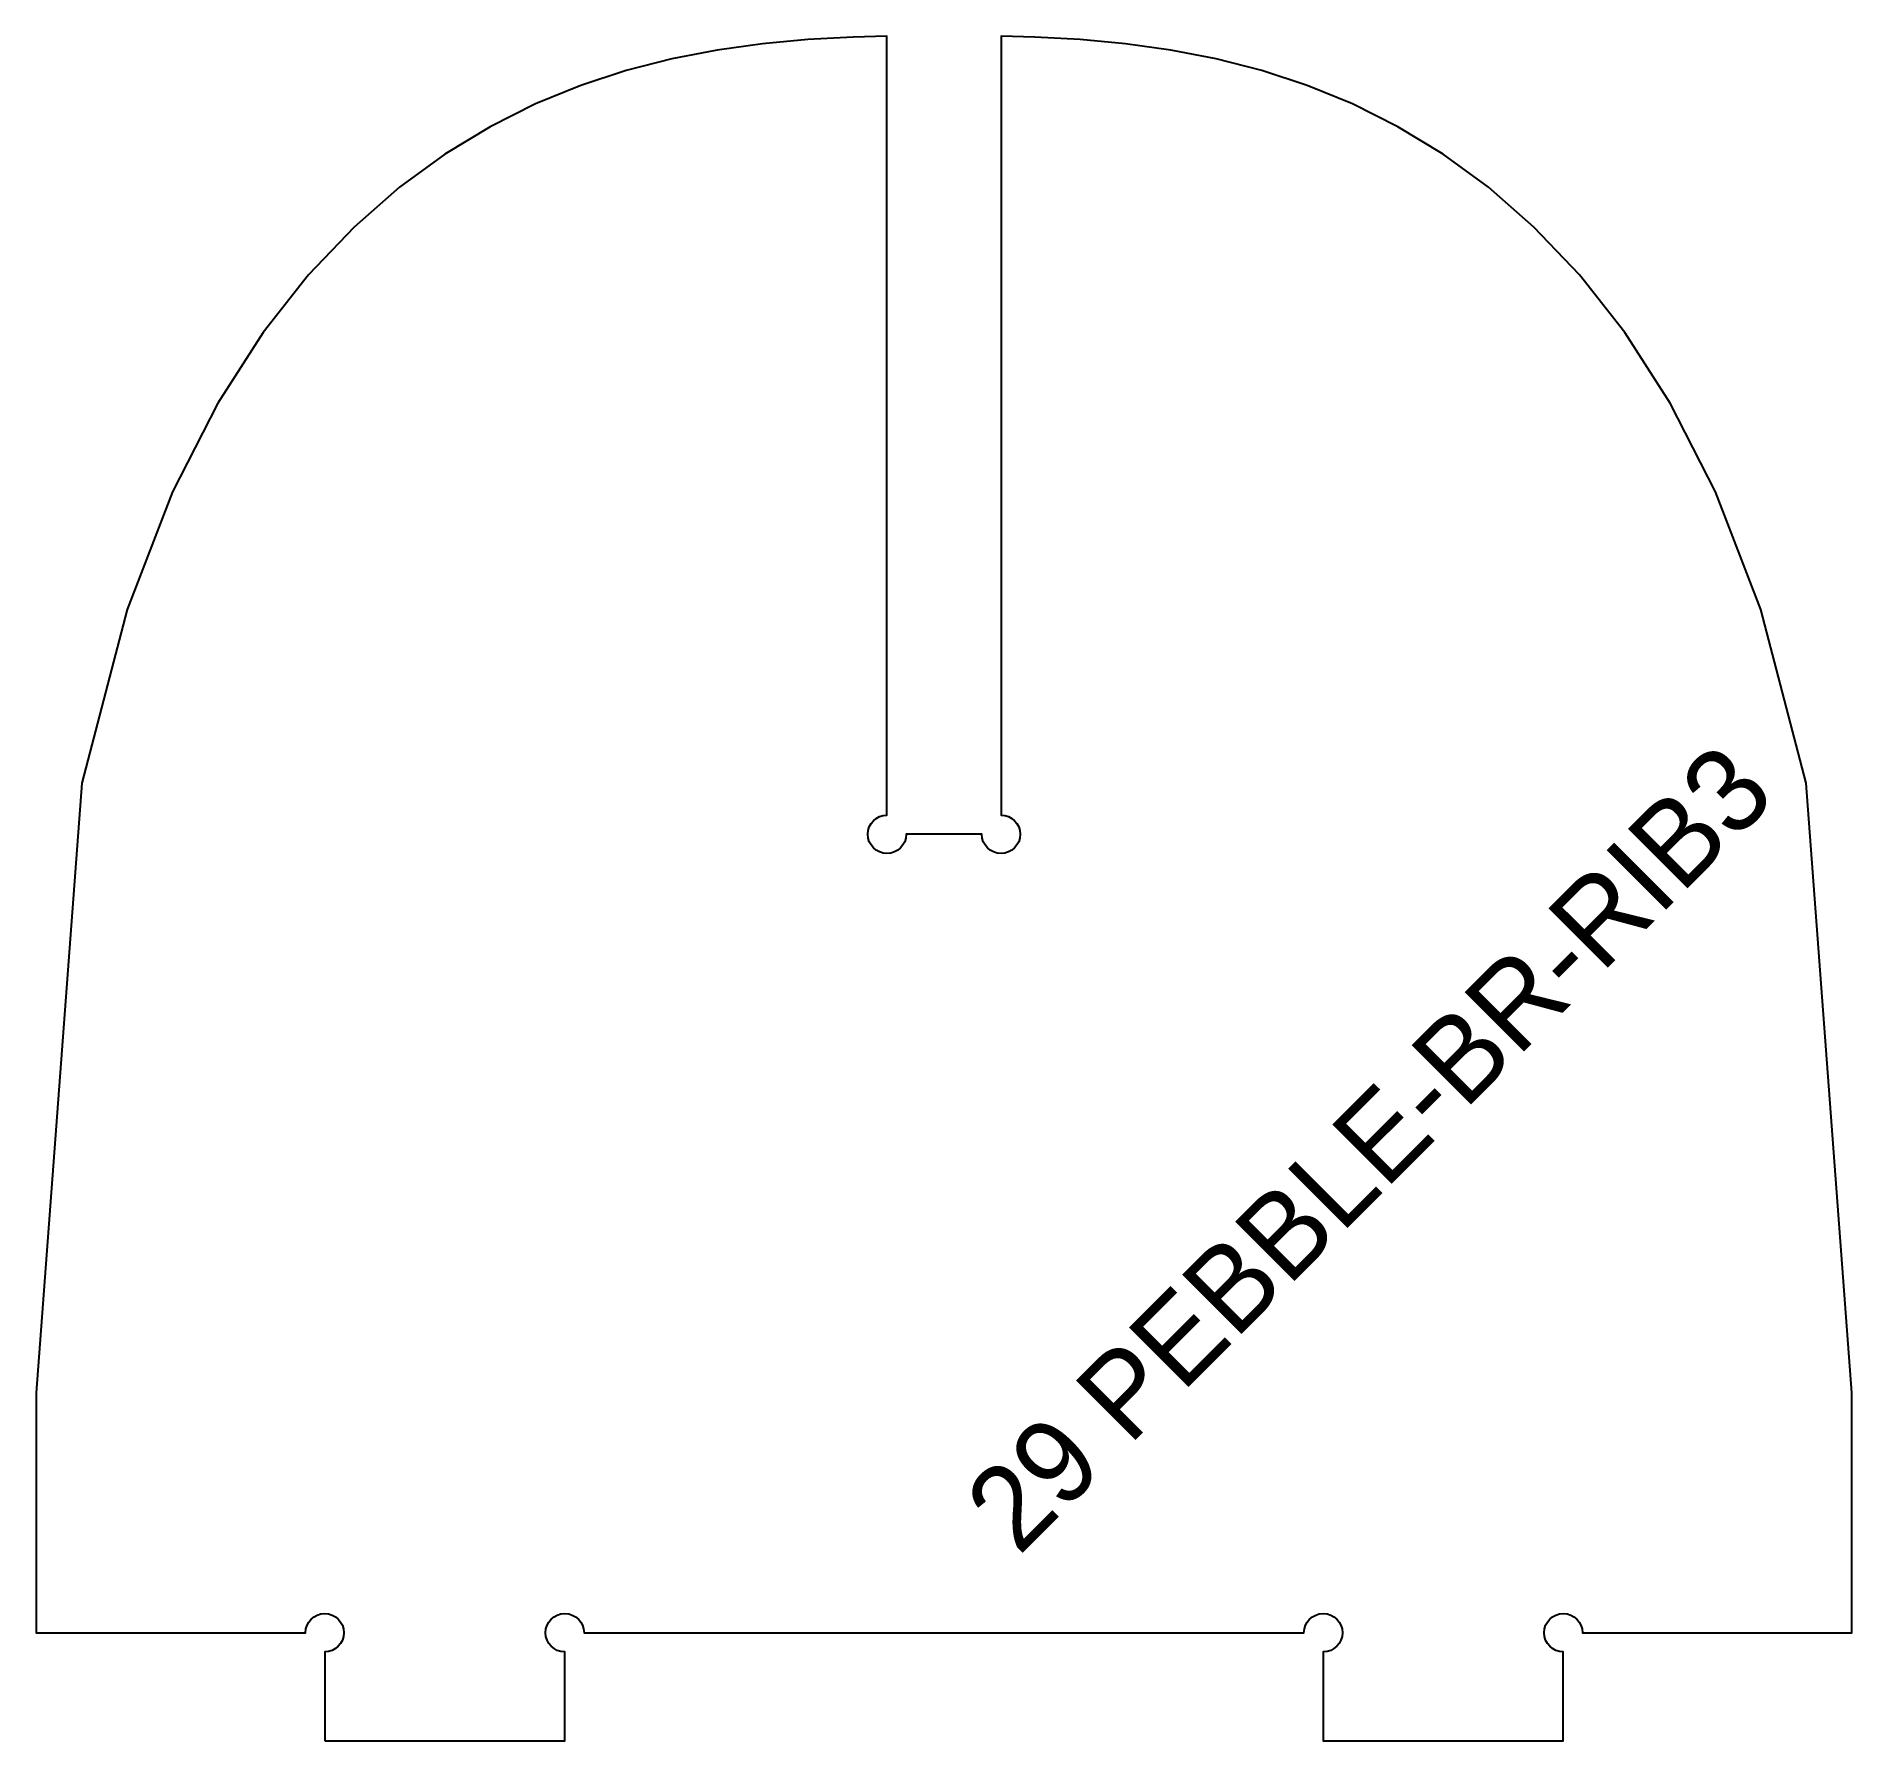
# Model space of a CAD drawing. Header units: millimetres. Extents: x 0 to 302, y 0 to 284.
import ezdxf
from ezdxf.enums import TextEntityAlignment as Align

# ---------------------------------------------------------------- set-up
doc = ezdxf.new("R2010")
doc.units = ezdxf.units.MM
doc.layers.add('CUT', color=1, linetype='Continuous')
doc.layers.add('ENGRAVE-LABEL', color=3, linetype='Continuous')

msp = doc.modelspace()

# ---------------------------------------------------------------- linework, layer by layer
at = {"layer": 'CUT'}
msp.add_lwpolyline([(48.0598, 0), (88.0598, 0), (88.0598, 14.8, -2.41421356), (91.2598, 18), (211.228, 18, -2.41421356), (214.428, 14.8), (214.428, 0), (254.428, 0), (254.428, 14.8, -2.41421356), (257.628, 18), (302.4878, 18), (302.4878, 58), (294.9256, 159.6226), (287.3634, 188.5827), (279.8012, 208.1714), (272.239, 222.9955), (264.6768, 234.7793), (257.1146, 244.3909), (249.5524, 252.3407), (241.9902, 258.96), (234.428, 264.4793), (226.8658, 269.0678), (219.3036, 272.8554), (211.7415, 275.9457), (204.1793, 278.4243), (196.6171, 280.3647), (189.0549, 281.8325), (181.4927, 282.8883), (173.9305, 283.591), (166.3683, 284.0009), (160.7439, 284.1368), (160.7439, 154.3098, -2.41421356), (157.5439, 151.1098), (144.9439, 151.1098, -2.41421356), (141.7439, 154.3098), (141.7439, 284.1368), (136.1195, 284.0009), (128.5573, 283.591), (120.9951, 282.8883), (113.4329, 281.8325), (105.8707, 280.3647), (98.3085, 278.4243), (90.7463, 275.9457), (83.1842, 272.8554), (75.622, 269.0678), (68.0598, 264.4793), (60.4976, 258.96), (52.9354, 252.3407), (45.3732, 244.3909), (37.811, 234.7793), (30.2488, 222.9955), (22.6866, 208.1714), (15.1244, 188.5827), (7.5622, 159.6226), (0, 58), (0, 18), (44.8598, 18, -2.41421356), (48.0598, 14.8)], format="xyb", close=True, dxfattribs=at)

# ---------------------------------------------------------------- texts
at = {"layer": 'ENGRAVE-LABEL'}
msp.add_text('29 PEBBLE-BR-RIB3', height=14, rotation=45, dxfattribs=at).set_placement((221.99, 98.8816), align=Align.MIDDLE_CENTER)

doc.saveas('drawing.dxf')
